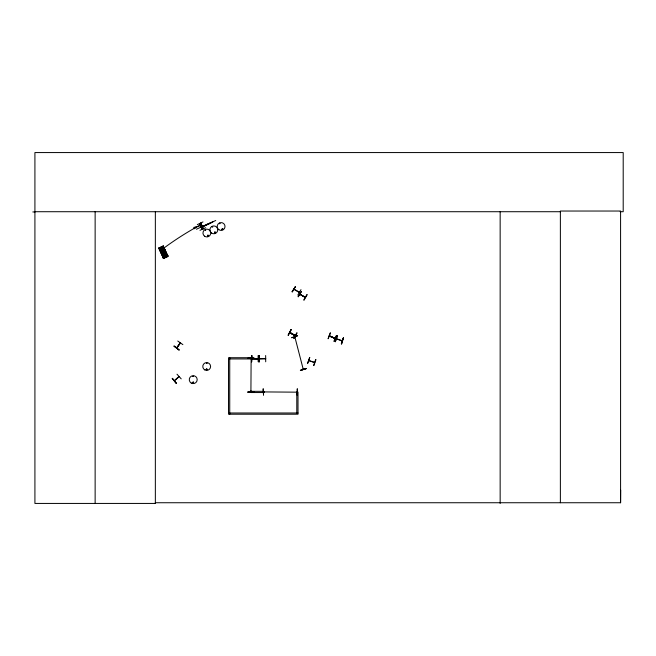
<?xml version="1.0" encoding="UTF-8"?>
<svg xmlns="http://www.w3.org/2000/svg" width="656" height="656" viewBox="0 0 656 656"><rect width="100%" height="100%" fill="white"/><g stroke="black" fill="none" stroke-linecap="round" stroke-linejoin="round"><path stroke-width="0.98" d="M620.133 211.716L623.2 211.716L623.2 152.569L34.916 152.569L34.916 503.431L155.439 503.431L155.357 502.742L620.584 502.742L620.674 490.057M289.747 332.543L295.143 335.659M290.452 332.699L289.796 332.649L295.167 335.7L289.772 332.625L295.167 335.7M295.298 335.446L294.724 335.085M293.904 289.353L299.193 292.445M294.019 289.124L299.366 292.141M299.858 294.265L305.261 297.422M305.401 297.176L299.915 294.339M192.88 376.388L193.561 376.298L192.93 376.47M192.798 382.571C193.93 381.161 193.422 384.096 192.864 382.473M206.082 369.418C207.657 367.393 207.017 371.616 206.148 369.279M207.034 363.235L206.394 363.408L206.96 363.08M207.099 369.533C206.378 367.877 206.107 370.845 207.066 369.418M303.252 369.353L294.847 336.922L294.749 337.602M250.863 391.771L250.871 391.132L251.158 391.673M205.18 229.953L205.722 230.338L205.369 229.789M208.501 235.734L207.69 235.873L208.362 235.455M212.126 226.845L212.79 227.001L212.216 226.697M214.692 232.372C215.471 234.061 215.357 230.92 214.701 232.659M222.753 229.206C221.384 230.231 222.45 228.058 222.671 229.01M307.623 363.35L309.673 357.422M315.675 359.554L313.65 365.482M313.871 365.564L315.962 359.652M335.298 341.719L337.356 335.798M341.292 343.842L343.424 337.947M174.299 380.636L178.883 376.552M192.684 382.423C195.25 381.333 191.913 384.555 193.069 381.989M330.23 332.879L328.098 338.783L330.444 332.961M329.853 336.29C344.146 342.243 325.679 334.601 329.993 336.061M333.961 341.235L336.38 335.454M334.175 341.325L336.626 335.552M176.603 347.819L180.17 342.826L179.859 343.211M180.367 343.047L176.743 348M214.545 232.15C214.66 234.717 216.587 230.904 214.512 232.306M251.83 358.594L258.095 358.553M265.672 358.553L259.538 358.84M288.173 335.134L291.272 329.681M296.799 332.813L293.773 338.316M293.978 338.43L297.078 332.977M292.117 291.781L295.528 286.508L292.092 291.764M292.322 291.895L295.495 286.483M297.824 295.069L300.973 289.649M298.07 296.692L301.481 291.42L298.275 296.807M303.777 299.981L306.91 294.552M304.056 300.145L307.188 294.716M294.962 337.455L294.839 336.987M303.449 369.23L303.072 368.68L303.466 369.205M177.751 341.013L182.876 344.621M176.866 347.926L180.449 342.94M179.096 376.724L174.562 380.734M251.896 358.594L258.103 358.873L251.937 358.873L252.585 358.791M258.103 358.766L257.529 358.488M265.672 358.766L265.04 358.775L265.59 358.529M265.59 358.791L259.473 358.807M263.532 391.919L264.229 391.919M263.548 392.173L264.138 391.894M297.012 392.165L263.597 391.919L264.138 392.157M201.171 225.976L201.31 226.541M207.69 235.225C207.28 237.611 209.682 234.799 207.837 235.184M176.931 347.36L176.562 347.869M176.997 374.215L181.212 378.865M251.125 391.739L251.125 391.173M329.353 335.79L335.134 338.209M166.509 256.348L166.903 256.717M219.694 223.204C218.76 224.377 221.031 223.36 219.555 223.302M342.129 340.964L336.356 338.881M314.585 362.604L308.787 360.587M250.871 391.132L250.912 391.804M334.962 338.398L329.328 336.011M202.983 221.933L197.325 224.631M195.283 227.312L200.17 225.418L195.439 227.64A287.861 240.268 -9.2 0 0 160.162 250.871L162.065 250.002M200.055 225.18L201.458 224.524M200.129 225.336L201.531 224.68M201.023 225.976L201.712 225.795M201.138 226.213L201.769 225.918M201.212 226.369L201.843 226.074M201.318 226.607L201.95 226.312M196.456 229.239L207.575 224.024M202.212 226.697L201.81 227.271L211.084 222.851L201.687 227.009M199.982 230.313L205.697 227.73M208.764 223.598L213.216 221.654M206.345 224.803L215.758 220.498M160.933 247.14L158.736 248.148L163.467 258.448L165.648 257.431L160.761 247.214M163.311 246.049L161.114 247.066L165.829 257.357L168.026 256.348L163.295 246.049M159.367 249.124L161.269 248.255M161.737 248.042L163.639 247.173M159.687 249.829L161.589 248.952M162.057 248.739L163.959 247.87M162.54 249.78L164.443 248.911M160.589 251.797L162.483 250.928M162.959 250.715L164.861 249.846M161.064 252.847L162.967 251.978M163.442 251.756L165.337 250.887M163.123 257.324L165.017 256.455M165.492 256.242L167.395 255.373M162.934 257.767L167.846 255.52M162.975 257.849L167.887 255.594M297.611 335.765L291.649 337.733L297.603 335.733M300.358 370.238L306.409 368.582M222.384 228.567C220.4 231.379 223.983 228.526 222.843 228.936M258.431 355.527L258.439 361.792M265.655 355.527L265.713 361.792M250.567 357.922L254.151 358.217L247.886 358.242L254.151 358.176M258.038 358.775L251.847 358.84M263.163 388.893L263.548 395.166L263.187 388.893M247.886 391.911L254.151 391.829M263.597 391.919L264.163 391.919M297.135 395.166L297.168 388.893M32.8 211.962L34.916 211.954M34.916 211.716L560.372 211.716M229.739 358.947L250.641 358.947L250.641 357.725L228.526 357.725L228.526 414.215L298.004 414.215L298.004 392.091L296.791 392.091L296.791 412.993M229.739 412.993L298.004 412.993M335.068 338.16L334.404 338.143L334.995 338.439M305.147 297.357L299.956 294.323M337.438 335.823L335.339 341.735M336.487 338.701L342.334 340.767M309.755 357.454L307.664 363.367M289.911 332.387L295.241 335.388M174.078 346.147L179.145 349.828M251.125 358.299L250.912 391.739M172.266 378.389L176.382 383.12M200.793 223.007L203.45 228.69M203.171 228.813L200.515 223.138L203.139 228.837M199.768 223.491L202.507 229.133M199.555 223.589L202.187 229.28M195.029 226.763L195.693 228.181M193.766 227.353L194.43 228.78M163.18 246.107L167.87 256.414L163.057 246.164M163.016 246.18L167.723 256.48M162.786 246.287L167.354 256.652M167.214 256.717L166.632 256.98M161.737 246.779L166.485 257.062M161.655 246.82L166.345 257.127M161.483 246.894L166.247 257.168M161.368 246.951L166.116 257.226M161.261 246.992L165.993 257.283M165.353 257.57L160.408 247.378M160.261 247.443L164.992 257.734M164.836 257.8L164.254 258.07M159.408 247.845L164.074 258.161M159.277 247.902L163.951 258.218M159.113 247.984L163.869 258.259M158.99 248.034L163.754 258.308M158.883 248.083L163.582 258.39M314.65 362.399L308.673 360.513M297.398 388.893L297.447 392.477M259.374 355.568L259.341 361.833M258.169 355.527L258.21 361.792M251.724 355.568L251.765 361.833M620.584 502.742L620.584 211.035L560.372 211.035L560.372 502.742M500.151 211.716L500.151 503.431M229.739 357.725L229.739 414.215M155.349 211.716L155.349 503.431M95.136 211.716L95.136 503.431M161.343 251.724C161.737 253.544 162.836 250.608 161.343 251.724M163.713 250.641C164.115 252.462 165.205 249.518 163.713 250.641M343.342 337.914L341.579 343.941L343.342 337.914M291.043 329.55L288.246 335.175L291.043 329.55M174.102 346.106L179.014 350.017L174.102 346.106M172.298 378.364L176.185 383.301L172.298 378.364M306.385 368.492L300.432 370.492L306.385 368.492M251.814 355.568L251.502 361.841L251.797 355.568M259.382 355.568L259.079 361.841L259.382 355.568M254.151 391.788L247.886 392.173L254.151 391.788M263.663 391.329L251.125 391.329L251.125 392.542L263.663 392.542L263.663 391.329M204.738 369.877A3.911 3.911 0 0 0 210.601 366.491A3.911 3.911 0 0 0 204.738 363.104A3.911 3.911 0 0 0 204.738 369.877M191.249 383.071A3.969 3.969 0 0 0 197.194 379.644A3.969 3.969 0 0 0 191.249 376.208A3.969 3.969 0 0 0 191.249 383.071M218.842 229.69A3.911 3.911 0 0 0 225 226.869A3.911 3.911 0 0 0 219.481 222.95A3.911 3.911 0 0 0 218.842 229.69M211.552 233.036A3.92 3.92 0 0 0 217.726 230.207A3.92 3.92 0 0 0 212.191 226.279A3.92 3.92 0 0 0 211.552 233.036M204.598 236.209A3.903 3.903 0 0 0 210.74 233.397A3.903 3.903 0 0 0 205.23 229.477A3.903 3.903 0 0 0 204.598 236.209"/></g></svg>
